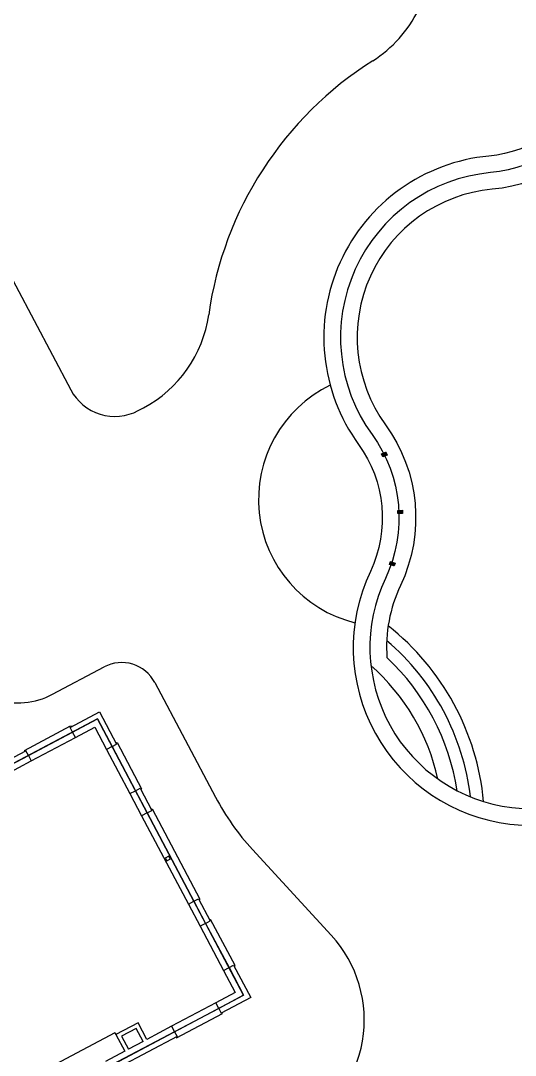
# Model space of a CAD drawing. Header units: feet. Extents: x 2327405 to 2393004, y 6977726 to 7089689.
# Drawn here: x 2342157.1 to 2342196.7, y 7039503.9 to 7039586.6 of the extents above; entities that cross this region are included whole.
import ezdxf

# ---------------------------------------------------------------- set-up
doc = ezdxf.new("R2010")
doc.units = ezdxf.units.FT
doc.header["$MEASUREMENT"] = 0
doc.layers.get('0').update_dxf_attribs({"linetype": 'CONTINUOUS'})
doc.layers.add('s-apts', color=252, linetype='CONTINUOUS')

# ---------------------------------------------------------------- blocks, each defined once
blk = doc.blocks.new('RECLEASE$0$WDQ_JAMB')
at = {"color": 0}
blk.add_lwpolyline([(-0.5, -0.5), (0.5, -0.5), (0.5, 0.5), (-0.5, 0.5)], close=True, dxfattribs=at)
blk = doc.blocks.new('2005042-10b')
at = {"layer": 's-apts'}
h = blk.add_hatch(dxfattribs=at)
h.set_pattern_fill('ANSI31', color=256, scale=0.041667, angle=67.283314, style=0)
h.set_pattern_definition([(112.283314, (2342402.966586, 7040308.0991973), (-0.00481937597, -0.001974930723), [])])
h.paths.add_polyline_path([(2342186.08439, 7039551.74571), (2342185.98943, 7039551.97697), (2342186.33632, 7039552.11942), (2342186.43129, 7039551.88816)])
h = blk.add_hatch(dxfattribs=at)
h.set_pattern_fill('ANSI31', color=256, scale=0.041667, angle=46.7480284, style=0)
h.set_pattern_definition([(91.7480284, (2342655.713305, 7040179.4204487), (-0.00520590959, -0.000158875618), [])])
h.paths.add_polyline_path([(2342187.29578, 7039547.20727), (2342187.28797, 7039547.45715), (2342187.66279, 7039547.46886), (2342187.67059, 7039547.21898)])
h = blk.add_hatch(dxfattribs=at)
h.set_pattern_fill('ANSI31', color=256, scale=0.041667, angle=25.4773824, style=0)
h.set_pattern_definition([(70.4773824, (2342852.494964, 7039962.3596877), (-0.00490890441, 0.001740515326), [])])
h.paths.add_polyline_path([(2342186.63693, 7039543.14427), (2342186.72031, 7039543.37996), (2342187.07384, 7039543.2549), (2342186.99047, 7039543.01921)])
for p, q in [((2342148.96012, 7039580.08519), (2342161.12461, 7039557.10509)), ((2342166.53123, 7039555.44122), (2342166.93958, 7039555.65738)), ((2342159.67643, 7039532.76633), (2342163.80088, 7039534.94961)), ((2342167.85584, 7039533.70171), (2342172.70948, 7039524.53263)), ((2342161.07996, 7039530.1149), (2342163.43679, 7039531.36249)), ((2342163.43679, 7039531.36249), (2342164.80133, 7039528.7847)), ((2342161.27489, 7039529.74665), (2342163.26347, 7039530.7993)), ((2342163.26347, 7039530.7993), (2342164.43308, 7039528.58977)), ((2342157.73965, 7039527.87527), (2342161.27489, 7039529.74665)), ((2342157.73965, 7039527.87527), (2342161.27489, 7039529.74665)), ((2342161.27489, 7039529.74665), (2342161.07996, 7039530.1149)), ((2342161.50882, 7039529.30474), (2342161.27489, 7039529.74665)), ((2342161.50882, 7039529.30474), (2342163.05549, 7039530.12347)), ((2342163.05549, 7039530.12347), (2342163.99117, 7039528.35585)), ((2342157.97357, 7039527.43336), (2342161.50882, 7039529.30474)), ((2342157.97357, 7039527.43336), (2342161.50882, 7039529.30474)), ((2342151.8736, 7039525.24152), (2342157.54472, 7039528.24352)), ((2342157.73965, 7039527.87527), (2342157.54472, 7039528.24352)), ((2342164.43308, 7039528.58977), (2342163.99117, 7039528.35585)), ((2342163.99117, 7039528.35585), (2342165.86255, 7039524.8206)), ((2342163.99117, 7039528.35585), (2342165.86255, 7039524.8206)), ((2342164.43308, 7039528.58977), (2342164.80133, 7039528.7847)), ((2342164.43308, 7039528.58977), (2342166.30446, 7039525.05453)), ((2342164.43308, 7039528.58977), (2342166.30446, 7039525.05453)), ((2342151.77393, 7039524.71732), (2342157.73965, 7039527.87527)), ((2342155.985, 7039526.38071), (2342157.97357, 7039527.43336)), ((2342157.73965, 7039527.87527), (2342157.97357, 7039527.43336)), ((2342165.86255, 7039524.8206), (2342166.30446, 7039525.05453)), ((2342165.86255, 7039524.8206), (2342166.79824, 7039523.05298)), ((2342166.30446, 7039525.05453), (2342166.67271, 7039525.24946)), ((2342166.30446, 7039525.05453), (2342167.24015, 7039523.2869)), ((2342166.67271, 7039525.24946), (2342167.6084, 7039523.48184)), ((2342167.24015, 7039523.2869), (2342166.79824, 7039523.05298)), ((2342166.79824, 7039523.05298), (2342170.54099, 7039515.98249)), ((2342166.79824, 7039523.05298), (2342170.54099, 7039515.98249)), ((2342167.24015, 7039523.2869), (2342167.6084, 7039523.48184)), ((2342167.24015, 7039523.2869), (2342170.9829, 7039516.21642)), ((2342167.24015, 7039523.2869), (2342170.9829, 7039516.21642)), ((2342175.66472, 7039520.35095), (2342181.96906, 7039513.49602)), ((2342170.9829, 7039516.21642), (2342171.35115, 7039516.41135)), ((2342171.35115, 7039516.41135), (2342172.28684, 7039514.64373)), ((2342170.54099, 7039515.98249), (2342170.9829, 7039516.21642)), ((2342170.54099, 7039515.98249), (2342171.47668, 7039514.21487)), ((2342170.9829, 7039516.21642), (2342171.91859, 7039514.44879)), ((2342171.91859, 7039514.44879), (2342171.47668, 7039514.21487)), ((2342171.47668, 7039514.21487), (2342173.34806, 7039510.67963)), ((2342171.47668, 7039514.21487), (2342173.34806, 7039510.67963)), ((2342171.91859, 7039514.44879), (2342172.28684, 7039514.64373)), ((2342171.91859, 7039514.44879), (2342173.78997, 7039510.91355)), ((2342171.91859, 7039514.44879), (2342173.78997, 7039510.91355)), ((2342173.34806, 7039510.67963), (2342173.78997, 7039510.91355)), ((2342173.34806, 7039510.67963), (2342174.28375, 7039508.91201)), ((2342173.78997, 7039510.91355), (2342174.15822, 7039511.10849)), ((2342173.78997, 7039510.91355), (2342174.95958, 7039508.70402)), ((2342174.15822, 7039511.10849), (2342175.52277, 7039508.5307)), ((2342174.28375, 7039508.91201), (2342172.73708, 7039508.09328)), ((2342174.95958, 7039508.70402), (2342172.971, 7039507.65137)), ((2342175.52277, 7039508.5307), (2342173.16594, 7039507.28312)), ((2342172.73708, 7039508.09328), (2342169.20184, 7039506.2219)), ((2342172.73708, 7039508.09328), (2342169.20184, 7039506.2219)), ((2342172.971, 7039507.65137), (2342169.43576, 7039505.78)), ((2342172.971, 7039507.65137), (2342169.43576, 7039505.78)), ((2342172.971, 7039507.65137), (2342172.73708, 7039508.09328)), ((2342172.971, 7039507.65137), (2342173.16594, 7039507.28312)), ((2342166.5115, 7039506.49497), (2342164.74387, 7039505.55928)), ((2342167.21326, 7039505.16925), (2342166.5115, 7039506.49497)), ((2342164.6659, 7039505.70658), (2342157.59541, 7039501.96383)), ((2342169.43576, 7039505.78), (2342164.4275, 7039503.12888)), ((2342164.6659, 7039505.70658), (2342164.74387, 7039505.55928)), ((2342166.37284, 7039506.04442), (2342165.19442, 7039505.42063)), ((2342166.91866, 7039505.0133), (2342166.37284, 7039506.04442)), ((2342169.20184, 7039506.2219), (2342167.21326, 7039505.16925)), ((2342169.20184, 7039506.2219), (2342169.43576, 7039505.78)), ((2342169.43576, 7039505.78), (2342169.63069, 7039505.41174)), ((2342164.74387, 7039505.55928), (2342165.44564, 7039504.23356)), ((2342169.63069, 7039505.41174), (2342164.99069, 7039502.95556)), ((2342165.19442, 7039505.42063), (2342165.74024, 7039504.38951)), ((2342166.91866, 7039505.0133), (2342165.74024, 7039504.38951)), ((2342165.44564, 7039504.23356), (2342163.89897, 7039503.41484))]:
    blk.add_line(p, q, dxfattribs=at)
for points in [[(2342216.22117, 7039557.6301, -0.18628138), (2342221.50139, 7039567.45788, 1.16084804), (2342202.54343, 7039581.15372, -0.25560115), (2342194.58644, 7039575.78811, 0.58110065), (2342184.15073, 7039552.74114, -0.27400098), (2342185.09501, 7039542.59031, 0.5122557), (2342196.25595, 7039522.38623, 0.10821736), (2342201.50843, 7039522.89361, -0.20343908), (2342218.00775, 7039521.41572, -0.04364051), (2342220.58587, 7039519.73412, 1.12553679), (2342232.70683, 7039539.62868, 0.07637212), (2342230.56433, 7039540.23727)], [(2342215.13697, 7039552.1973, -0.27343989), (2342220.58659, 7039568.42966, 1.15776502), (2342203.72791, 7039580.54154, -0.25560115), (2342194.71, 7039574.46052, 0.58110065), (2342185.22996, 7039553.52412, -0.27400098), (2342186.30014, 7039542.01984, 0.5122557), (2342196.41463, 7039523.71008, 0.10821485), (2342201.09917, 7039524.16258, -0.2034377), (2342218.63611, 7039522.5917, -0.04364051), (2342221.40881, 7039520.78319, 0.18644012), (2342228.57448, 7039518.59374)], [(2342211.91826, 7039584.8124, 0.24740452), (2342204.9124, 7039579.92936, -0.25560115), (2342194.83355, 7039573.13292, 0.58110065), (2342186.30918, 7039554.30709, -0.27400098), (2342187.50527, 7039541.44937, 0.12886187), (2342186.42303, 7039535.69195)]]:
    blk.add_lwpolyline(points, format="xyb", dxfattribs=at)
for points in [[(2342154.19002, 7039497.70968), (2342174.95958, 7039508.70402), (2342163.26347, 7039530.7993), (2342145.43995, 7039521.36444), (2342135.77117, 7039539.62986), (2342144.16737, 7039544.07438), (2342129.04041, 7039572.65094), (2342094.57178, 7039554.40501), (2342093.63609, 7039556.17263), (2342085.68179, 7039551.96203), (2342089.97037, 7039543.86043), (2342091.73799, 7039544.79612), (2342106.39711, 7039517.10338), (2342108.31203, 7039518.11704), (2342117.66892, 7039500.44082)], [(2342157.47107, 7039528.20454), (2342157.43208, 7039528.27819), (2342161.11462, 7039530.22754), (2342161.15361, 7039530.15389)], [(2342164.76235, 7039528.85836), (2342164.836, 7039528.89734), (2342166.78535, 7039525.2148), (2342166.7117, 7039525.17581)], [(2342167.56941, 7039523.55549), (2342167.64306, 7039523.59448), (2342171.46379, 7039516.37669), (2342171.39014, 7039516.3377)], [(2342174.19721, 7039511.03484), (2342174.27086, 7039511.07382), (2342172.32151, 7039514.75637), (2342172.24786, 7039514.71738)], [(2342169.55704, 7039505.37276), (2342169.59603, 7039505.2991), (2342173.27857, 7039507.24846), (2342173.23959, 7039507.32211)]]:
    blk.add_lwpolyline(points, dxfattribs=at)
for points in [[(2342186.08439, 7039551.74571), (2342185.98943, 7039551.97697), (2342186.33632, 7039552.11942), (2342186.43129, 7039551.88816)], [(2342187.29578, 7039547.20727), (2342187.28797, 7039547.45715), (2342187.66279, 7039547.46886), (2342187.67059, 7039547.21898)], [(2342186.63693, 7039543.14427), (2342186.72031, 7039543.37996), (2342187.07384, 7039543.2549), (2342186.99047, 7039543.01921)]]:
    blk.add_lwpolyline(points, close=True, dxfattribs=at)
for centre, radius, start, end in [((2342179.94803, 7039591.86193), 10, 302.2726609, 334.0092875), ((2342200.64625, 7039559.08597), 28.76441, 122.2726609, 171.9782686), ((2342162.26114, 7039564.49549), 10, 297.8944548, 351.9782686), ((2342164.65985, 7039558.97647), 4, 207.8944547, 297.8944548), ((2342186.29235, 7039548.32909), 10.1411, 115.741441, 256.1554731), ((2342173.89883, 7039522.28582), 20.34612, 5.3679046, 51.6415534), ((2342173.89883, 7039522.28582), 19.34612, 6.7536827, 49.7186966), ((2342173.89883, 7039522.28582), 18.34612, 8.682828, 46.9479795), ((2342156.86936, 7039538.0692), 6, 207.8944547, 297.8944548), ((2342165.20441, 7039532.29817), 3, 27.8944547, 117.8944548), ((2342173.89883, 7039522.28582), 17.01278, 12.5612879, 48.6288662), ((2342190.3857, 7039533.88952), 20, 207.8944547, 222.6040878), ((2342174.60857, 7039506.72674), 10, 297.8944548, 42.6040878)]:
    blk.add_arc(centre, radius, start, end, dxfattribs=at)
at = {"layer": 's-apts', "xscale": 0.2665600000954508, "yscale": 0.3333333336934673, "zscale": 8.333333333333333e-05, "rotation": 297.8944547578008}
blk.add_blockref('RECLEASE$0$WDQ_JAMB', (2342168.89057, 7039519.6347), dxfattribs=at)

msp = doc.modelspace()

# ---------------------------------------------------------------- block references
msp.add_blockref('2005042-10b', (0, 0))
msp.add_blockref('2005042-10b', (0, 0))

doc.saveas('drawing.dxf')
